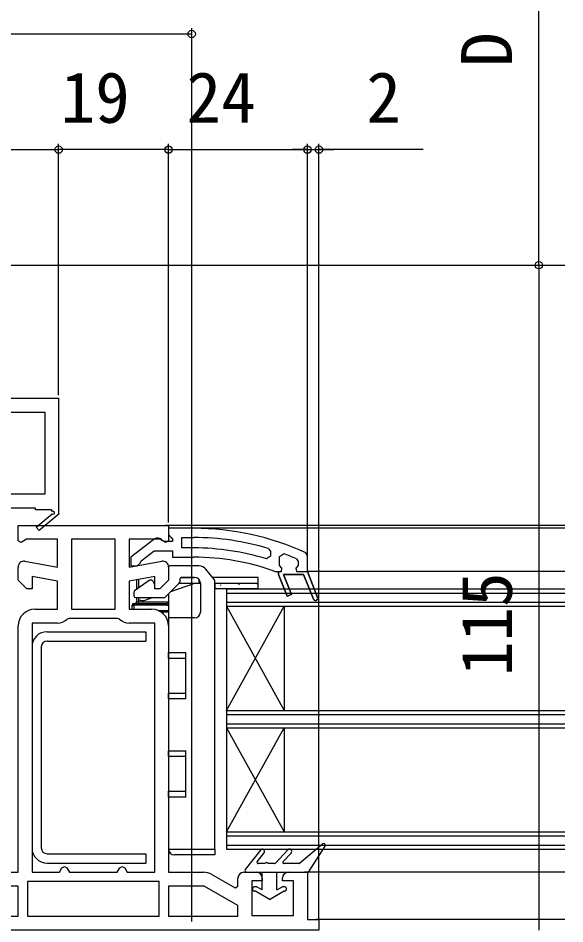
# Model space of a CAD drawing. Units: millimetres, scale not verified. Extents: x -525 to 525, y -783 to 778.
# Drawn here: x -96 to -1.5, y -476.6 to -320 of the extents above; entities that cross this region are included whole.
import ezdxf
from ezdxf.enums import TextEntityAlignment as Align

# ---------------------------------------------------------------- set-up
doc = ezdxf.new("R2010")
doc.units = ezdxf.units.MM
doc.header["$LTSCALE"] = 4
for name, color, linetype in [('0-3_YKK_11', 7, 'Continuous'), ('0-5_YKK_12', 2, 'Continuous'), ('0-6_YKK_13', 4, 'Continuous'), ('0-8_YKK_D', 6, 'Continuous')]:
    doc.layers.add(name, color=color, linetype=linetype)
doc.styles.add('ＭＳ ゴシック', font='')
doc.styles.get('ＭＳ ゴシック').set_extended_font_data('MS Gothic')

msp = doc.modelspace()

# ---------------------------------------------------------------- linework, layer by layer
at = {"layer": '0-3_YKK_11'}
for p, q in [((-89.2, -424.6), (-93.6, -424.6)), ((-57, -467.7), (-54.8, -467.7))]:
    msp.add_line(p, q, dxfattribs=at)
for points in [[(-131, -385.7), (-89, -385.7), (-89, -405.566), (-88.923, -405.7), (-92.341, -408.605), (-92.859, -407.995), (-90.139, -405.684)], [(-90.074, -405.306), (-90.251, -405), (-93, -405), (-93, -404.7), (-112, -404.7)], [(-94.826, -413.915), (-89.2, -414.907), (-89.2, -410.1), (-94.556, -410.1), (-95.485, -410.68), (-96, -410.395), (-96, -407.7), (-83, -407.7), (-70, -407.7), (-70, -410.395), (-70.515, -410.68), (-71.444, -410.1), (-76.8, -410.1), (-76.8, -414.907), (-71.174, -413.915)], [(-65.633, -408.2), (-70.001, -408.2), (-70.001, -409.3), (-69.563, -409.796), (-69.301, -410.094), (-69.301, -410.5), (-70.701, -410.5), (-71.101, -410.3)], [(-72.517, -410.113), (-76.501, -413.225), (-76.501, -414.7), (-75.399, -414.7), (-74.9, -414.225), (-74.708, -413.855), (-72.462, -412.1), (-69.301, -412.1), (-69.301, -413.2), (-65.633, -413.2)], [(-65.633, -411.6), (-67.701, -411.6), (-67.701, -409.8), (-65.633, -409.8)], [(-52.756, -411.709), (-52.401, -412.187), (-52.401, -413.024), (-53.048, -413.501)], [(-44.972, -420.448), (-46.663, -416.2), (-50.14, -416.2), (-48.766, -419.652), (-49.509, -419.948), (-51.001, -416.2), (-51.001, -415.7), (-50.501, -415.7), (-50.426, -415.11), (-50.801, -414.625), (-50.801, -414.6), (-50.801, -413.065), (-50.126, -412.596)], [(-47.901, -413.495), (-47.601, -413.953), (-47.601, -414.625), (-47.976, -415.11), (-47.901, -415.7), (-46.001, -415.7), (-44.229, -420.152), (-46.001, -415.7), (-46.001, -412.918), (-46.29, -412.464)], [(-93.1, -422.2), (-89.2, -422.2), (-89.2, -417.344), (-93.6, -416.568), (-93.6, -418.7), (-94.5, -418.7), (-96, -417.2), (-96, -414.9)], [(-70, -414.9), (-70, -417.2), (-71.5, -418.7), (-72.4, -418.7), (-72.4, -416.568), (-76.8, -417.344), (-76.8, -422.2), (-72.9, -422.2)], [(-51.618, -415.67), (-51.447, -415.7), (-51.001, -415.7), (-51.001, -416.2), (-49.509, -419.948), (-48.766, -419.652), (-50.14, -416.2), (-46.663, -416.2), (-44.972, -420.448)], [(-93.6, -424.6), (-93.6, -467.7), (-88.866, -467.7), (-88.433, -466.95), (-88, -466.7), (-87.567, -466.95), (-87.134, -467.7), (-83, -467.7), (-78.866, -467.7), (-78.433, -466.95), (-78, -466.7), (-77.567, -466.95), (-77.134, -467.7), (-72.4, -467.7), (-72.4, -424.6), (-76.8, -424.6)], [(-78.455, -423.938), (-78.8, -423.8), (-83, -423.8), (-87.2, -423.8), (-87.545, -423.938)], [(-102.027, -467.7), (-96, -467.7), (-96, -425.1)], [(-70, -425.1), (-70, -467.7), (-63.973, -467.7)], [(-49.3, -467.7), (-46, -467.7), (-46, -475.9), (-44, -475.9), (-44, -477.7), (-83, -477.7), (-122, -477.7), (-122, -475.9), (-120, -475.9), (-120, -467.7), (-116.7, -467.7)], [(-62.523, -468.089), (-58.5, -470.411), (-58, -470.123), (-58, -468.7)], [(-53.8, -468.7), (-53.8, -469.2), (-55.6, -469.2), (-55.6, -475.2), (-48.4, -475.2), (-48.4, -469.2), (-50.3, -469.2), (-50.3, -468.7)]]:
    msp.add_lwpolyline(points, dxfattribs=at)
for points in [[(-91.4, -402.3), (-113, -402.3), (-113, -388.1), (-91.4, -388.1)], [(-79.2, -422.2), (-79.2, -410.1), (-83, -410.1), (-86.8, -410.1), (-86.8, -422.2), (-83, -422.2)], [(-71.6, -469.3), (-83, -469.3), (-94.4, -469.3), (-94.4, -475.3), (-83, -475.3), (-71.6, -475.3)], [(-108, -475.3), (-96, -475.3), (-96, -470.1), (-102.161, -470.1), (-108, -473.471)], [(-70, -475.3), (-58, -475.3), (-58, -473.471), (-63.839, -470.1), (-70, -470.1)]]:
    msp.add_lwpolyline(points, close=True, dxfattribs=at)
for centre, radius, start, end in [((-89.949, -405.522), 0.25, 220.35701, 120), ((-65.633, -454.2), 46, 65.13402, 89.99999), ((-71.901, -410.9), 1, 36.86989, 128.08672), ((-65.633, -454.2), 44.4, 73.13981, 90.00001), ((-65.633, -454.2), 42.6, 72.81723, 90.00001), ((-65.633, -454.2), 41, 70.01112, 90.00001), ((-65.633, -454.2), 44.4, 66.46078, 69.55779), ((-95, -414.9), 1, 80.00002, 180), ((-71, -414.9), 1, 360, 99.99998), ((-44.601, -420.3), 0.4, 201.69939, 21.69941), ((-44.601, -420.3), 0.4, 201.69939, 21.69941), ((-93.1, -425.1), 2.9, 90.00001, 179.99999), ((-72.9, -425.1), 2.9, 0.00001, 89.99999), ((-89.2, -422.2), 2.4, 270, 313.60283), ((-76.8, -422.2), 2.4, 226.39717, 270), ((-63.973, -470.6), 2.9, 60.00001, 90.00002), ((-57, -468.7), 1, 90.00001, 179.99999), ((-54.8, -468.7), 1, 0.00001, 89.99999), ((-49.3, -468.7), 1, 90.00001, 179.99999)]:
    msp.add_arc(centre, radius, start, end, dxfattribs=at)
at = {"layer": '0-5_YKK_12'}
for p, q in [((-193.41, -362.7), (-1.5, -362.7)), ((-1.5, -407.7), (-70.5, -407.7)), ((-1.5, -408.202), (-68.997, -408.202)), ((-1.5, -415.7), (-46, -415.7)), ((-60.001, -418.699), (-1.5, -418.699)), ((-60.001, -418.699), (-60.001, -463.699)), ((-60.001, -419.399), (-1.5, -419.399)), ((-60.001, -420.999), (-1.5, -420.999)), ((-60.001, -421.699), (-1.5, -421.699)), ((-60.001, -421.699), (-50.001, -439.699)), ((-60.001, -439.699), (-50.001, -421.699)), ((-50.001, -421.699), (-50.001, -439.699)), ((-60.001, -439.699), (-1.5, -439.699)), ((-60.001, -440.399), (-1.5, -440.399)), ((-60.001, -441.999), (-1.5, -441.999)), ((-60.001, -442.699), (-1.5, -442.699)), ((-60.001, -442.699), (-50.001, -460.699)), ((-60.001, -460.699), (-50.001, -442.699)), ((-50.001, -442.699), (-50.001, -460.699)), ((-60.001, -460.699), (-1.5, -460.699)), ((-60.001, -461.399), (-1.5, -461.399)), ((-60.001, -462.999), (-1.5, -462.999)), ((-60.001, -463.699), (-1.5, -463.699)), ((-1.5, -467.7), (-46.5, -467.7)), ((-1.5, -475.9), (-44.5, -475.9))]:
    msp.add_line(p, q, dxfattribs=at)
at = {"layer": '0-6_YKK_13'}
for p, q in [((-70.021, -414.702), (-70.001, -414.702)), ((-70.001, -414.902), (-70.001, -414.702)), ((-70.001, -414.902), (-70.001, -416.495)), ((-64.722, -414.702), (-69.801, -414.702)), ((-67.801, -416.702), (-65.501, -416.702)), ((-65.601, -416.702), (-67.801, -416.702)), ((-65.501, -416.702), (-65.601, -416.702)), ((-62.066, -417.12), (-63.55, -415.265)), ((-54.801, -416.702), (-62.401, -416.702)), ((-73.352, -417.238), (-75.873, -419.003)), ((-75.501, -418.742), (-75.501, -417.117)), ((-75.201, -417.064), (-75.201, -418.532)), ((-72.916, -417.202), (-73.238, -417.202)), ((-72.401, -417.895), (-72.743, -417.302)), ((-70.526, -420.055), (-68.147, -417.677)), ((-68.172, -417.702), (-64.501, -417.702)), ((-68.001, -417.323), (-68.001, -416.902)), ((-64.751, -417.04), (-64.751, -417.702)), ((-64.501, -417.702), (-64.501, -422.702)), ((-62.001, -463.702), (-62.001, -417.307)), ((-62.001, -417.702), (-54.801, -417.702)), ((-62, -417.702), (-62.001, -418.703)), ((-61.024, -417.984), (-61.024, -418.084)), ((-57.849, -417.884), (-57.849, -417.984)), ((-54.801, -417.702), (-54.501, -417.702)), ((-54.674, -417.784), (-54.674, -417.884)), ((-54.501, -418.703), (-54.501, -417.702)), ((-76.001, -419.249), (-76.001, -419.902)), ((-70.001, -419.53), (-70.001, -423.702)), ((-64.501, -418.703), (-64.501, -418.703)), ((-54.501, -418.703), (-62.001, -418.703)), ((-56.262, -418.678), (-56.262, -418.703)), ((-76.001, -421.202), (-70.301, -421.202)), ((-76.001, -421.502), (-76.001, -421.202)), ((-75.701, -420.202), (-70.879, -420.202)), ((-75.501, -420.902), (-75.501, -420.202)), ((-75.201, -420.902), (-75.501, -420.902)), ((-75.201, -420.202), (-75.201, -420.902)), ((-74.017, -420.622), (-72.783, -420.202)), ((-70.301, -421.202), (-70.301, -421.502)), ((-76.301, -422.202), (-76.301, -421.502)), ((-70.301, -421.502), (-76.001, -421.502)), ((-71.842, -422.402), (-70.001, -422.402)), ((-70.001, -422.702), (-71.273, -422.702)), ((-70.001, -423.702), (-70.001, -429.702)), ((-65.501, -423.702), (-70.001, -423.702)), ((-91, -426.1), (-73.9, -426.1)), ((-73.9, -426.1), (-73.9, -427.7)), ((-91, -427.7), (-73.9, -427.7)), ((-93.6, -428.7), (-93.6, -463.5)), ((-92, -428.7), (-92, -463.5)), ((-70.001, -429.702), (-67.001, -429.702)), ((-67.001, -437.702), (-67.001, -429.702)), ((-70.001, -436.702), (-67.001, -436.702)), ((-70.001, -437.702), (-70.001, -436.702)), ((-70.001, -437.702), (-70.001, -446.702)), ((-67.001, -437.702), (-70.001, -437.702)), ((-70.001, -446.702), (-67.001, -446.702)), ((-67.001, -454.702), (-67.001, -446.702)), ((-70.001, -453.702), (-67.001, -453.702)), ((-70.001, -454.702), (-70.001, -453.702)), ((-70.001, -454.702), (-70.001, -463.702)), ((-67.001, -454.702), (-70.001, -454.702)), ((-70.001, -463.702), (-62.001, -463.702)), ((-62.001, -463.702), (-62.001, -464.702)), ((-47.344, -466.152), (-43.396, -462.772)), ((-45.801, -467.7), (-42.947, -463.16)), ((-91, -464.5), (-73.9, -464.5)), ((-73.9, -464.5), (-73.9, -466.1)), ((-62.001, -464.702), (-69.001, -464.702)), ((-54.116, -463.854), (-56.737, -467.216)), ((-54.674, -465.877), (-53.485, -464.345)), ((-51.541, -466.136), (-49.393, -463.828)), ((-50.195, -465.864), (-48.808, -464.372)), ((-91, -466.1), (-73.9, -466.1)), ((-53.223, -466.2), (-54.516, -466.2)), ((-51.688, -466.2), (-52.823, -466.2)), ((-47.474, -466.2), (-50.049, -466.2)), ((-56.501, -467.7), (-45.801, -467.7)), ((-53.801, -470.755), (-53.801, -467.7)), ((-51.301, -470.755), (-51.301, -467.7)), ((-54.868, -470.2), (-55.101, -470.2)), ((-54.975, -471), (-55.101, -471)), ((-52.551, -472.4), (-54.975, -471)), ((-53.801, -470.755), (-54.668, -470.254)), ((-52.551, -472.4), (-50.126, -471)), ((-51.301, -470.755), (-50.433, -470.254)), ((-50.001, -470.2), (-50.233, -470.2)), ((-50.001, -471), (-50.126, -471))]:
    msp.add_line(p, q, dxfattribs=at)
for points in [[(-54.501, -417.702), (-54.501, -416.702), (-54.801, -416.702)], [(-69.584, -419.113), (-65.435, -417.702), (-64.501, -417.702)], [(-75.201, -421.202), (-75.201, -420.902), (-70.001, -420.902)], [(-76.301, -421.502), (-76.001, -421.502), (-76.001, -422.202)], [(-67.001, -430.702), (-70.001, -430.702), (-70.001, -429.702)], [(-67.001, -447.702), (-70.001, -447.702), (-70.001, -446.702)]]:
    msp.add_lwpolyline(points, dxfattribs=at)
for centre, radius, start, end in [((-69.801, -414.902), 0.2, 90, 180), ((-64.722, -416.202), 1.5, 38.65981, 90), ((-67.801, -416.902), 0.2, 90, 180), ((-65.501, -417.702), 1, 0, 90), ((-73.238, -417.402), 0.2, 90, 125), ((-72.916, -417.402), 0.2, 30, 90), ((-68.501, -417.323), 0.5, 315, 0), ((-62.301, -417.307), 0.3, 0, 38.65981), ((-75.701, -419.249), 0.3, 125, 180), ((-76.001, -421.502), 0.3, 90, 180), ((-75.701, -419.902), 0.3, 180, 270), ((-75.801, -420.902), 0.3, 270, 0), ((-74.501, -419.202), 1.5, 221.81031, 228.18969), ((-74.501, -419.202), 1.5, 242.18186, 288.79043), ((-70.879, -419.702), 0.5, 270, 315), ((-70.301, -420.902), 0.3, 270, 0), ((-70.301, -420.902), 0.6, 270, 300), ((-65.501, -422.702), 1, 270, 0), ((-91, -428.7), 2.6, 90, 180), ((-91, -428.7), 1, 90, 180), ((-91, -463.5), 2.6, 180, 270), ((-91, -463.5), 1, 180, 270), ((-69.001, -463.702), 1, 180, 270), ((-53.801, -464.1), 0.4, 322.18768, 142.05449), ((-49.101, -464.1), 0.4, 317.0674, 137.0674), ((-43.201, -463), 0.3, 327.84718, 130.56105), ((-54.516, -466), 0.2, 142.18768, 270), ((-53.023, -466.2), 0.2, 0, 180), ((-51.688, -466), 0.2, 270, 317.0674), ((-50.049, -466), 0.2, 137.0674, 270), ((-47.474, -466), 0.2, 270, 310.56105), ((-56.501, -467.4), 0.3, 142.05449, 270), ((-55.101, -470.6), 0.4, 90, 270), ((-54.868, -470.6), 0.4, 60, 90), ((-50.233, -470.6), 0.4, 90, 120), ((-50.001, -470.6), 0.4, 270, 90)]:
    msp.add_arc(centre, radius, start, end, dxfattribs=at)
at = {"layer": '0-8_YKK_D'}
for p, q in [((-6, -362.7), (-6, -282.7)), ((-66, -322.7), (-122, -322.7)), ((-66, -476.2), (-66, -321.7)), ((-155, -342.7), (-89, -342.7)), ((-89, -384.2), (-89, -341.7)), ((-89, -385.2), (-89, -341.7)), ((-70, -342.7), (-89, -342.7)), ((-70, -407.2), (-70, -341.7)), ((-70, -404.234), (-70, -341.7)), ((-70, -342.7), (-46, -342.7)), ((-46, -342.7), (-48.55, -342.7)), ((-46, -413.654), (-46, -341.7)), ((-46, -412.654), (-46, -341.7)), ((-46, -342.7), (-44, -342.7)), ((-46, -342.7), (-44, -342.7)), ((-44, -475.8), (-44, -341.7)), ((-44, -342.7), (-41.45, -342.7)), ((-25.985, -342.7), (-44, -342.7)), ((-31.328, -362.7), (-5, -362.7)), ((-31.328, -362.7), (-5, -362.7)), ((-6, -362.7), (-6, -477.7))]:
    msp.add_line(p, q, dxfattribs=at)
for centre in [(-66, -322.7), (-89, -342.7), (-89, -342.7), (-70, -342.7), (-70, -342.7), (-46, -342.7), (-46, -342.7), (-44, -342.7), (-6, -362.7), (-6, -362.7)]:
    msp.add_circle(centre, 0.637, dxfattribs=at)

# ---------------------------------------------------------------- texts
at = {"layer": '0-8_YKK_D', "style": 'ＭＳ ゴシック'}
for s, p in [('D', (-8, -328.393)), ('115', (-8, -433.768))]:
    msp.add_text(s, height=8.798, rotation=90, dxfattribs=at).set_placement(p, align=Align.BOTTOM_LEFT)
for s, p in [('19', (-88.67, -340.7)), ('24', (-66.898, -340.7)), ('2', (-35.825, -340.7))]:
    msp.add_text(s, height=8.798, dxfattribs=at).set_placement(p, align=Align.BOTTOM_LEFT)

doc.saveas('drawing.dxf')
